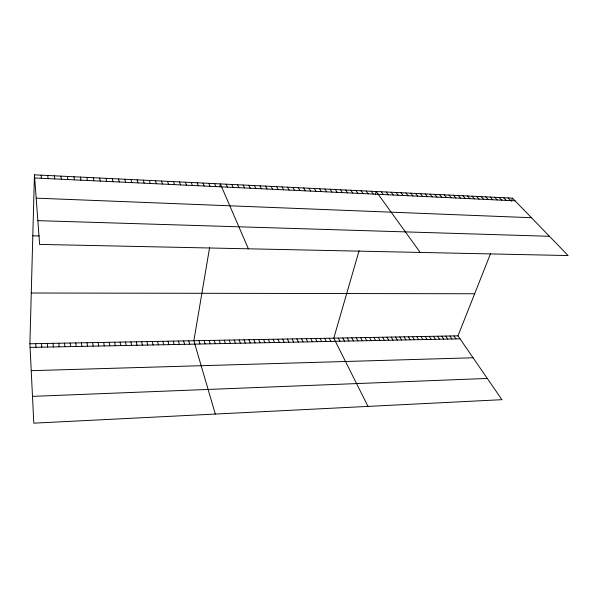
<?xml version="1.0" encoding="UTF-8"?>
<svg xmlns="http://www.w3.org/2000/svg" width="598" height="598" viewBox="0 0 598 598"><rect width="100%" height="100%" fill="white"/><g stroke="black" fill="none" stroke-linecap="round" stroke-linejoin="round"><path stroke-width="0.9" d="M490.592 253.507L457.986 335.852L501.924 399.688L33.809 423.16L29.9 343.768L34.445 174.84L512.501 198.155L568.1 255.555L39.625 244.403L34.445 174.84M209.606 247.52L193.872 340.74L215.302 414.063M219.9 186.569L220.348 183.907L248.372 248.805M359.092 250.704L333.789 338.154L368.009 406.408M375.267 194.799L376.224 191.51L420.2 252.431M511.29 201.227L512.501 198.155M32.494 396.369L487.288 378.429M31.223 370.67L473.07 357.768M30.079 347.408L460.034 338.834M29.9 343.768L457.986 335.852M31.268 293.013L474.648 293.76M32.8 235.814L39.176 235.971M37.853 220.655L549.442 236.292M36.179 198.147L531.45 217.717M34.677 177.972L515.072 200.808M508.091 197.938L510.64 200.599M503.658 197.729L506.192 200.382M499.203 197.512L501.722 200.173M494.733 197.288L497.237 199.956M490.24 197.071L492.73 199.747M485.733 196.854L488.2 199.53M481.203 196.63L483.647 199.313M476.651 196.406L479.08 199.097M472.076 196.189L474.491 198.88M467.487 195.965L469.886 198.663M462.874 195.733L465.251 198.439M458.247 195.509L460.602 198.222M453.59 195.284L455.93 197.998M448.919 195.053L451.243 197.774M444.224 194.828L446.527 197.549M439.508 194.597L441.795 197.325M434.768 194.365L437.033 197.101M430.014 194.133L432.257 196.869M425.23 193.901L427.458 196.645M420.431 193.67L422.637 196.413M415.61 193.431L417.793 196.181M410.766 193.191L412.926 195.95M405.9 192.96L408.045 195.718M401.011 192.72L403.134 195.486M396.1 192.481L398.201 195.254M391.159 192.242L393.245 195.015M386.203 191.995L388.266 194.784M381.225 191.756L383.266 194.544M371.194 191.263L373.189 194.066M366.148 191.016L368.121 193.827M361.072 190.769L363.023 193.58M355.974 190.523L357.903 193.341M453.934 335.927L455.975 338.916M449.868 336.001L451.894 338.999M350.854 190.276L352.76 193.094M445.787 336.083L447.797 339.081M345.711 190.022L347.595 192.848M441.69 336.158L443.686 339.163M437.579 336.233L439.56 339.245M340.546 189.768L342.4 192.601M433.445 336.308L435.411 339.328M335.351 189.514L337.182 192.354M429.304 336.382L431.255 339.41M425.141 336.465L427.077 339.492M330.133 189.26L331.942 192.108M420.962 336.539L422.883 339.574M324.893 189.005L326.672 191.853M416.769 336.614L418.667 339.657M412.553 336.696L414.444 339.746M319.624 188.751L321.388 191.599M408.322 336.771L410.198 339.828M314.331 188.49L316.065 191.353M404.084 336.853L405.937 339.911M399.815 336.928L401.662 340M309.017 188.235L310.728 191.098M395.54 337.01L397.364 340.083M303.672 187.974L305.354 190.837M391.242 337.085L393.05 340.172M386.928 337.167L388.722 340.255M298.305 187.712L299.964 190.583M382.6 337.25L384.379 340.344M378.25 337.332L380.014 340.434M292.908 187.443L294.545 190.328M373.885 337.407L375.634 340.516M287.489 187.181L289.096 190.067M369.504 337.489L371.231 340.606M365.101 337.571L366.813 340.696M282.039 186.92L283.624 189.805M360.684 337.653L362.373 340.785M276.568 186.651L278.122 189.544M356.244 337.735L357.925 340.867M351.788 337.818L353.448 340.957M271.066 186.382L272.598 189.282M347.318 337.9L348.955 341.047M265.542 186.113L267.044 189.02M342.826 337.982L344.448 341.137M338.319 338.064L339.926 341.226M259.988 185.843L261.468 188.751M254.412 185.567L255.854 188.49M329.236 338.236L330.814 341.413M324.677 338.319L326.224 341.503M248.805 185.298L250.226 188.221M320.087 338.401L321.627 341.593M243.169 185.021L244.56 187.951M315.49 338.49L317 341.69M310.863 338.573L312.358 341.779M237.503 184.745L238.871 187.682M306.221 338.662L307.701 341.869M231.815 184.468L233.145 187.406M301.564 338.745L303.022 341.966M296.877 338.834L298.32 342.056M226.096 184.191L227.404 187.137M292.183 338.916L293.603 342.153M287.459 339.006L288.856 342.25M282.719 339.096L284.102 342.34M214.6 183.631L215.841 186.583M277.958 339.186L279.318 342.437M273.181 339.268L274.519 342.534M208.814 183.347L210.033 186.307M268.382 339.358L269.698 342.632M203.006 183.063L204.195 186.03M263.561 339.447L264.862 342.729M258.717 339.537L259.995 342.826M197.168 182.779L198.327 185.754M253.858 339.627L255.114 342.923M191.3 182.495L192.421 185.47M248.977 339.716L250.211 343.02M244.074 339.806L245.292 343.117M185.402 182.203L186.494 185.193M239.148 339.903L240.344 343.215M179.475 181.912L180.536 184.909M234.207 339.993L235.38 343.312M229.243 340.083L230.387 343.416M173.525 181.628L174.549 184.625M224.25 340.172L225.379 343.514M167.537 181.329L168.531 184.341M219.242 340.269L220.348 343.611M214.211 340.359L215.295 343.715M161.52 181.037L162.484 184.049M209.158 340.456L210.219 343.813M155.473 180.746L156.399 183.758M204.082 340.546L205.121 343.917M198.992 340.643L200.001 344.022M149.395 180.447L150.292 183.474M143.281 180.148L144.148 183.175M188.751 340.83L189.716 344.224M183.608 340.927L184.55 344.328M137.144 179.849L137.974 182.883M178.443 341.024L179.363 344.433M130.969 179.549L131.769 182.592M173.256 341.122L174.145 344.53M168.045 341.211L168.913 344.635M124.765 179.243L125.528 182.293M162.806 341.309L163.65 344.74M157.551 341.406L158.373 344.852M118.531 178.944L119.256 181.994M152.273 341.503L153.066 344.956M112.267 178.638L112.955 181.695M146.966 341.608L147.736 345.061M141.644 341.705L142.384 345.166M105.966 178.331L106.616 181.396M136.292 341.802L137.009 345.278M99.627 178.017L100.247 181.089M130.917 341.899L131.605 345.382M125.52 342.004L126.185 345.487M93.266 177.711L93.849 180.79M120.093 342.101L120.736 345.599M86.867 177.397L87.413 180.484M114.644 342.206L115.257 345.711M109.172 342.303L109.763 345.816M80.431 177.083L80.939 180.177M103.678 342.407L104.239 345.928M73.965 176.769L74.436 179.863M98.162 342.505L98.685 346.04M92.615 342.609L93.116 346.152M67.462 176.455L67.895 179.557M87.039 342.714L87.517 346.264M60.929 176.133L61.325 179.243M81.44 342.818L81.889 346.377M75.819 342.923L76.238 346.489M54.358 175.812L54.717 178.929M70.175 343.028L70.564 346.601M47.758 175.491L48.072 178.615M64.502 343.132L64.861 346.713M58.798 343.237L59.127 346.825M41.12 175.169L41.389 178.294M53.073 343.342L53.372 346.945M47.317 343.446L47.593 347.057M41.539 343.551L41.778 347.169M35.73 343.663L35.94 347.289"/></g></svg>
